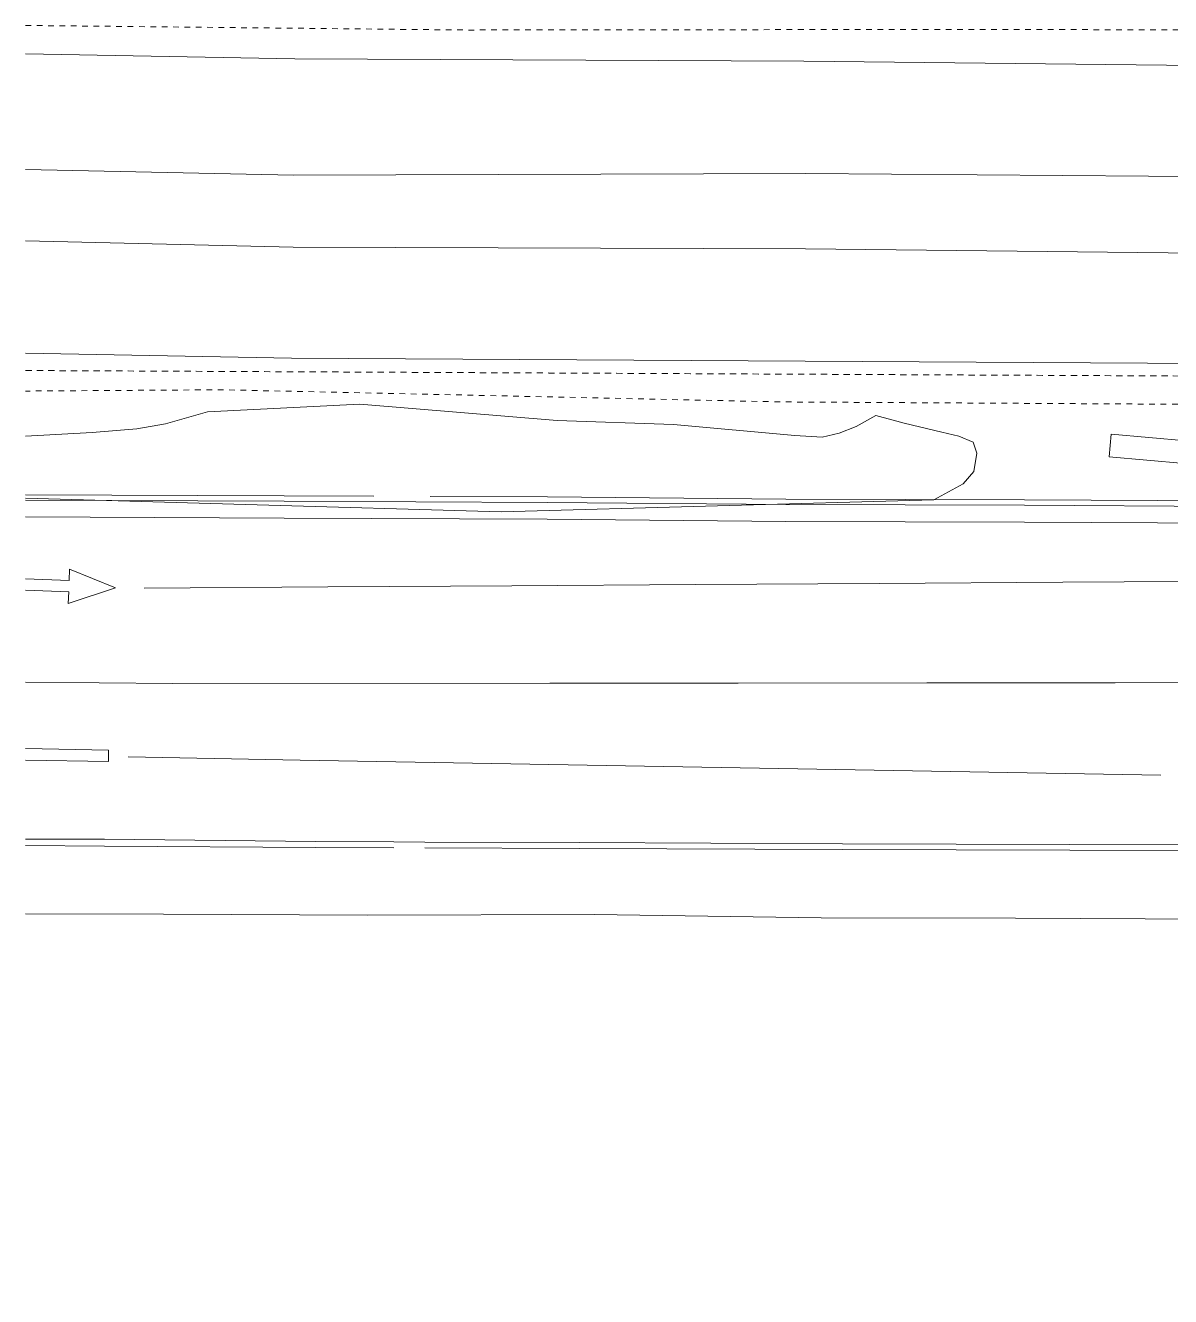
# Model space of a CAD drawing. Header units: metres. Extents: x -902 to -724, y 0 to 650.
# Drawn here: x -849.99 to -829.83, y 571.55 to 593.92 of the extents above; entities that cross this region are included whole.
import ezdxf

# ---------------------------------------------------------------- set-up
doc = ezdxf.new("R2010")
doc.units = ezdxf.units.M
doc.linetypes.add('IMPORT-BDYS-Boundary _3_', pattern=[0.01, 0.009, -0.001])
doc.linetypes.add('IMPORT-FURN-Fence _3_', pattern=[0.005, 0.004167, -0.0008333])

# ---------------------------------------------------------------- blocks, each defined once
blk = doc.blocks.new('T2DPAA-T2D-PWA-SU-M2D-000002_dwg-40815123-DRG-2871011 - SITE PLAN')
at = {"color": 9, "lineweight": 18, "true_color": 0xc0c0c0}
blk.add_line((24.538, 1611.459), (24.434, 1612.916), dxfattribs=at)
at = {"color": 9, "lineweight": 18, "true_color": 0xc0c0c0, "flags": 128}
for points in [[(39.675, 1578.259), (39.309, 1582.329), (38.579, 1591.327), (37.888, 1600.344), (37.145, 1609.273), (36.814, 1614.005)], [(36.304, 1578.291), (36.012, 1582.039), (35.292, 1591.012), (34.597, 1600.024), (33.839, 1609.013), (33.534, 1613.716)], [(37.761, 1578.276), (37.426, 1582.189), (36.641, 1591.119), (35.918, 1600.136), (35.102, 1609.117), (34.789, 1613.827)], [(34.273, 1578.311), (34.131, 1581.875), (33.366, 1590.853), (32.631, 1599.861), (31.89, 1608.869), (31.566, 1613.543)], [(31.9, 1578.336), (31.754, 1579.991), (31.72, 1580.356), (31.692, 1580.545), (31.12, 1584.451), (31.052, 1584.893), (31.023, 1585.263), (30.725, 1588.763), (30.435, 1592.264), (30.146, 1595.764), (29.792, 1599.95), (29.46, 1604.137), (29.073, 1608.752), (28.695, 1613.29)], [(32.199, 1578.332), (32.05, 1580.018), (32.016, 1580.392), (31.986, 1580.589), (31.415, 1584.495), (31.348, 1584.928), (31.32, 1585.287), (31.022, 1588.788), (30.731, 1592.288), (30.443, 1595.789), (30.089, 1599.974), (29.757, 1604.161), (29.369, 1608.777), (28.991, 1613.317)], [(29.026, 1613.32), (29.254, 1609.453), (29.518, 1604.958), (30.396, 1597.388), (30.724, 1596.898), (30.958, 1596.731), (31.284, 1596.706), (31.468, 1596.79), (31.552, 1597.049), (31.594, 1597.35), (31.694, 1598.028), (31.786, 1598.537)], [(29.084, 1613.325), (29.466, 1608.785), (29.598, 1607.214)], [(31.786, 1598.537), (31.56, 1598.864), (31.418, 1599.148), (31.326, 1599.441), (31.309, 1599.926), (31.318, 1602.068), (31.209, 1604.118), (31.188, 1607.599), (30.82, 1610.258), (30.542, 1610.976), (30.41, 1611.473), (30.279, 1612.249), (30.113, 1613.415)], [(25.8, 1613.036), (26.005, 1610.449), (26.591, 1603.839), (26.884, 1600.535), (27.177, 1597.23), (27.47, 1593.925), (27.763, 1590.62), (28.057, 1587.316), (28.35, 1584.011), (28.643, 1580.706)], [(27.612, 1613.195), (27.65, 1612.426), (27.846, 1612.436), (27.59, 1611.604), (27.247, 1612.406), (27.447, 1612.416), (27.41, 1613.177)], [(24.637, 1612.933), (24.738, 1611.474), (24.538, 1611.459)], [(21.739, 1612.678), (21.946, 1610.258), (22.244, 1606.677), (22.602, 1602.701), (22.894, 1598.72), (23.19, 1595.311), (23.47, 1591.9), (23.984, 1585.702), (24.402, 1580.63), (24.729, 1576.771), (24.997, 1573.64), (25.245, 1570.62), (25.365, 1569.148), (25.411, 1568.734), (25.087, 1568.707), (24.33, 1568.643), (23.369, 1568.562), (22.375, 1568.478), (20.028, 1568.278), (19.058, 1568.196), (18.892, 1568.183)], [(22.934, 1612.784), (23.048, 1611.397), (23.348, 1607.696), (23.465, 1606.321)], [(23.05, 1612.794), (23.168, 1611.406), (23.452, 1607.705), (23.568, 1606.33), (23.613, 1605.787), (23.841, 1603.081), (24.229, 1598.457), (24.735, 1592.479)], [(25.922, 1592.981), (25.709, 1596.004), (25.497, 1599.027), (25.284, 1602.051), (25.072, 1605.074), (24.859, 1608.097), (24.647, 1611.121)], [(27.631, 1611.096), (27.935, 1607.877), (28.239, 1604.658), (28.543, 1601.439), (28.847, 1598.22), (29.151, 1595), (29.455, 1591.781), (29.759, 1588.562), (30.063, 1585.343), (30.368, 1582.124), (30.672, 1578.905), (30.724, 1578.349)], [(29.681, 1606.224), (29.854, 1604.169), (30.183, 1599.982), (30.536, 1595.797), (30.828, 1592.296), (31.116, 1588.796), (31.414, 1585.293), (31.441, 1584.942), (31.508, 1584.509), (32.08, 1580.602), (32.099, 1580.401), (32.134, 1580.027), (32.277, 1578.331)], [(23.511, 1605.776), (23.739, 1603.072), (24.128, 1598.449), (24.634, 1592.471), (24.998, 1587.984), (25.243, 1585.019), (25.264, 1584.666), (25.332, 1582), (25.379, 1579.777), (25.455, 1578.912), (25.824, 1574.382), (26.102, 1570.981), (26.381, 1567.582), (26.61, 1564.905)]]:
    blk.add_lwpolyline(points, dxfattribs=at)
at = {"color": 9, "linetype": 'IMPORT-FURN-Fence _3_', "lineweight": 18, "true_color": 0xc0c0c0, "flags": 128}
for points in [[(37.312, 1614.049), (37.91, 1606.331), (38.634, 1598.208), (39.282, 1590.745), (40.086, 1580.493), (40.282, 1578.251)], [(33.744, 1578.316), (32.83, 1588.613), (31.88, 1600.19), (31.227, 1610.058), (30.903, 1613.485)]]:
    blk.add_lwpolyline(points, dxfattribs=at)
at = {"color": 9, "lineweight": 18, "true_color": 0xc0c0c0, "flags": 128}
blk.add_lwpolyline([(30.621, 1592.382), (30.621, 1593.048), (31.821, 1593.048), (31.821, 1594.382), (31.421, 1594.382), (31.421, 1593.048), (32.621, 1593.048), (32.621, 1592.382)], close=True, dxfattribs=at)
blk = doc.blocks.new('T2DPAA-T2D-PWA-SU-M2D-000001_dwg-40815111-DRG-2871011 - SITE PLAN')
at = {"color": 9, "linetype": 'IMPORT-BDYS-Boundary _3_', "lineweight": 18, "true_color": 0xc0c0c0, "flags": 128}
for points in [[(109.462, 1710.095), (111.784, 1682.177), (112.203, 1674.893)], [(112.203, 1674.893), (111.784, 1682.177), (109.462, 1710.095)]]:
    blk.add_lwpolyline(points, dxfattribs=at)
blk = doc.blocks.new('T2DPAA-T2D-PWA-SU-M2D-000100_Survey_rvt-1-DRG-2871011 - SITE PLAN')
at = {"color": 9, "lineweight": 18, "true_color": 0xc0c0c0, "rotation": 84.9723245667552}
for name, p in [('T2DPAA-T2D-PWA-SU-M2D-000002_dwg-40815123-DRG-2871011 - SITE PLAN', (-118.655, 415.297)), ('T2DPAA-T2D-PWA-SU-M2D-000001_dwg-40815111-DRG-2871011 - SITE PLAN', (-29.301, 328.935))]:
    blk.add_blockref(name, p, dxfattribs=at)

msp = doc.modelspace()

# ---------------------------------------------------------------- block references
at = {"color": 9, "lineweight": 5, "true_color": 0xc0c0c0}
msp.add_blockref('T2DPAA-T2D-PWA-SU-M2D-000100_Survey_rvt-1-DRG-2871011 - SITE PLAN', (873.236, 0), dxfattribs=at)

doc.saveas('drawing.dxf')
